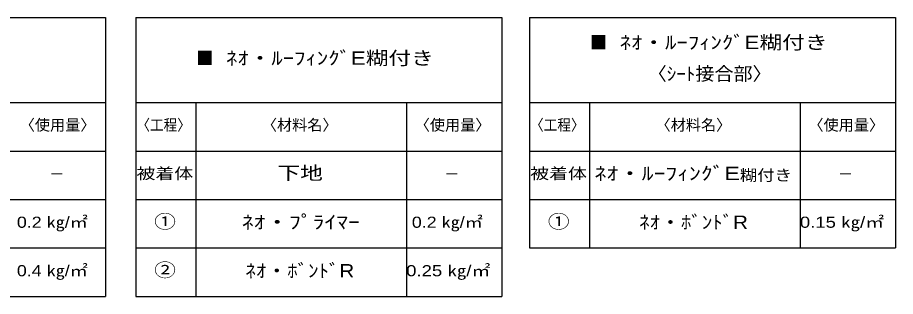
# Model space of a CAD drawing. Units: millimetres, scale not verified. Extents: x -143 to 113, y -100 to 87.
# Drawn here: x -32.4 to 112.6, y -100.1 to -54.1 of the extents above; entities that cross this region are included whole.
import ezdxf
from ezdxf.enums import TextEntityAlignment as Align

# ---------------------------------------------------------------- set-up
doc = ezdxf.new("R2010")
doc.units = ezdxf.units.MM
doc.header["$LTSCALE"] = 0.1
doc.layers.add('0-8_Z_O-文字', color=134, linetype='Continuous')
doc.styles.add('HGPｺﾞｼｯｸM', font='')
doc.styles.get('HGPｺﾞｼｯｸM').set_extended_font_data('HGPｺﾞｼｯｸM')

msp = doc.modelspace()

# ---------------------------------------------------------------- linework, layer by layer
at = {"layer": '0-8_Z_O-文字'}
for p, q in [((-77.8451, -54.1065), (-17.8451, -54.1065)), ((-17.8451, -54.1065), (-17.8451, -100.133)), ((-12.8451, -54.1065), (47.5754, -54.1065)), ((-12.8451, -54.1065), (-12.8451, -100.133)), ((47.5754, -54.1065), (47.5754, -100.133)), ((52.1549, -54.1065), (112.5754, -54.1065)), ((52.1549, -54.1065), (52.1549, -92.133)), ((112.5754, -54.1065), (112.5754, -92.133)), ((-77.8451, -68.133), (-17.8451, -68.133)), ((-12.8451, -68.133), (47.5754, -68.133)), ((52.1549, -68.133), (112.5754, -68.133)), ((-77.8451, -76.133), (-17.8451, -76.133)), ((-12.8451, -76.133), (47.5754, -76.133)), ((52.1549, -76.133), (112.5754, -76.133)), ((-77.8451, -84.133), (-17.8451, -84.133)), ((-12.8451, -84.133), (47.5754, -84.133)), ((52.1549, -84.133), (112.5754, -84.133)), ((-77.8451, -92.133), (-17.8451, -92.133)), ((-12.8451, -92.133), (47.5754, -92.133)), ((52.1549, -92.133), (112.5754, -92.133)), ((-77.8451, -100.133), (-17.8451, -100.133)), ((-12.8451, -100.133), (47.5754, -100.133))]:
    msp.add_line(p, q, dxfattribs=at)
at = {"layer": '0-8_Z_O-文字', "color": 1}
for p, q in [((-2.9159, -68.133), (-2.9159, -100.133)), ((31.8281, -68.133), (31.8281, -100.133)), ((62.0841, -68.133), (62.0841, -92.133)), ((96.8281, -68.133), (96.8281, -92.133))]:
    msp.add_line(p, q, dxfattribs=at)

# ---------------------------------------------------------------- texts
at = {"layer": '0-8_Z_O-文字', "color": 3, "style": 'HGPｺﾞｼｯｸM', "width": 0.95}
for p in [(62.1266, -59.9675), (-2.8734, -62.5512)]:
    msp.add_text('■', height=2.199, dxfattribs=at).set_placement(p, align=Align.BOTTOM_LEFT)
at = {"layer": '0-8_Z_O-文字', "style": 'HGPｺﾞｼｯｸM'}
for s, height, width, p in [(' ﾈｵ・ﾙｰﾌｨﾝｸﾞE糊付き', 2.199, 1.25, (66.025, -59.9675)), (' ﾈｵ・ﾙｰﾌｨﾝｸﾞE糊付き', 2.199, 1.25, (1.025, -62.5512)), ('〈ｼｰﾄ接合部〉', 2.199, 1.05, (71.6672, -65.135)), ('〈工程〉', 1.833, 0.9, (-12.7473, -73.3005)), ('〈工程〉', 1.833, 0.9, (52.2527, -73.3005)), ('被着体', 1.833, 1.25, (-12.7346, -81.3005)), ('下地', 2.199, 1.25, (10.5424, -81.5264)), ('被着体', 1.833, 1.25, (52.2654, -81.3005)), ('ﾈｵ・ﾙｰﾌｨﾝｸﾞE', 2.199, 1.3, (62.8926, -81.5873)), ('糊付き', 1.833, 1.15, (86.8774, -81.5873)), ('0.2 ㎏/㎡', 1.833, 1.2, (-32.4755, -89.3512)), ('①', 2.199, 1.2, (-9.8145, -89.534)), ('ﾈｵ・ﾌﾟﾗｲﾏｰ', 2.199, 1.3, (4.6566, -89.6254)), ('0.2 ㎏/㎡', 1.833, 1.2, (32.7347, -89.3512)), ('①', 2.199, 1.2, (55.1855, -89.534)), ('ﾈｵ・ﾎﾞﾝﾄﾞR', 2.199, 1.15, (70.2581, -89.6482)), ('0.15 ㎏/㎡', 1.833, 1.25, (96.7893, -89.3512)), ('0.4 ㎏/㎡', 1.833, 1.2, (-32.4755, -97.3512)), ('②', 2.199, 1.2, (-9.8145, -97.534)), ('ﾈｵ・ﾎﾞﾝﾄﾞR', 2.199, 1.15, (5.2581, -97.6482)), ('0.25 ㎏/㎡', 1.833, 1.25, (31.7893, -97.3512))]:
    msp.add_text(s, height=height, dxfattribs=dict(at, width=width)).set_placement(p, align=Align.BOTTOM_LEFT)
for s, p in [('〈使用量〉', (-31.9996, -73.3005)), ('〈材料名〉', (7.9649, -73.3005)), ('〈使用量〉', (33.2106, -73.3005)), ('〈材料名〉', (72.9649, -73.3005)), ('〈使用量〉', (98.2106, -73.3005)), ('－', (-27.1265, -81.383)), ('－', (38.0837, -81.383)), ('－', (103.0837, -81.383))]:
    msp.add_text(s, height=1.833, dxfattribs=at).set_placement(p, align=Align.BOTTOM_LEFT)

doc.saveas('drawing.dxf')
